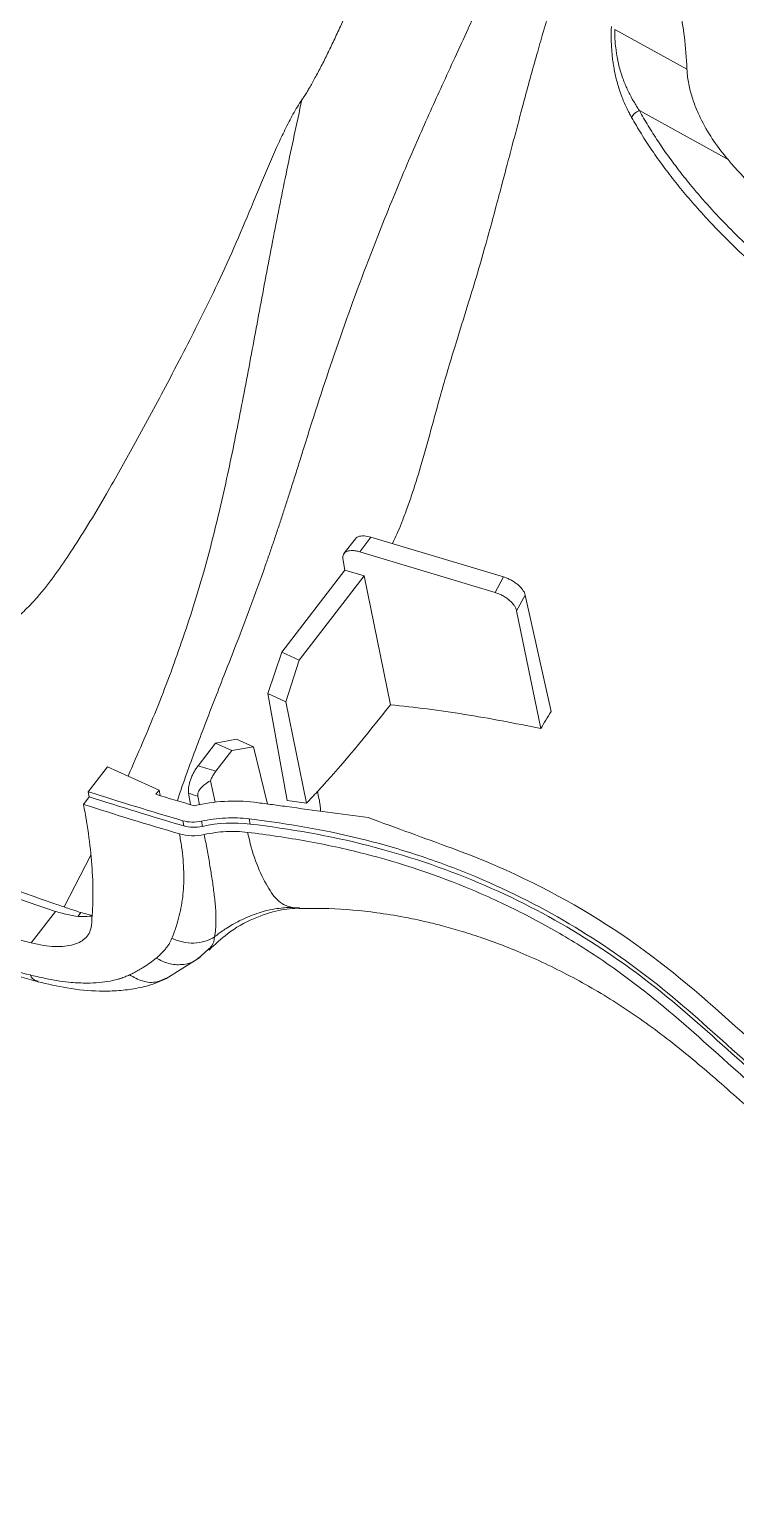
# Model space of a CAD drawing. Header units: inches. Extents: x 1424 to 4050, y 1126 to 1517.
# Drawn here: x 2134.36 to 2154.54, y 1222.05 to 1264.07 of the extents above; entities that cross this region are included whole.
import ezdxf

# ---------------------------------------------------------------- set-up
doc = ezdxf.new("R2010")
doc.units = ezdxf.units.IN
doc.header["$LTSCALE"] = 15

msp = doc.modelspace()

# ---------------------------------------------------------------- linework, layer by layer
at = {"color": 7, "linetype": 'Continuous', "lineweight": 15}
for p, q in [((2153.151, 1262.933), (2151.093, 1264.071)), ((2154.327, 1260.351), (2151.791, 1261.754)), ((2143.677, 1249.525), (2143.348, 1249.098)), ((2143.801, 1249.151), (2144.123, 1249.568)), ((2144.123, 1249.568), (2147.912, 1248.431)), ((2143.32, 1248.956), (2143.379, 1248.627)), ((2147.669, 1247.99), (2143.801, 1249.151)), ((2141.573, 1246.285), (2143.379, 1248.627)), ((2143.928, 1248.462), (2142.074, 1246.057)), ((2143.379, 1248.627), (2143.928, 1248.462)), ((2144.677, 1244.783), (2143.928, 1248.462)), ((2147.912, 1248.431), (2147.669, 1247.99)), ((2148.282, 1247.467), (2148.529, 1247.915)), ((2148.529, 1247.915), (2149.267, 1244.59)), ((2148.973, 1244.099), (2148.282, 1247.467)), ((2141.178, 1245.103), (2141.573, 1246.285)), ((2141.573, 1246.285), (2142.074, 1246.057)), ((2142.074, 1246.057), (2141.691, 1244.869)), ((2141.691, 1244.869), (2141.178, 1245.103)), ((2141.728, 1242.046), (2141.178, 1245.103)), ((2141.691, 1244.869), (2142.277, 1241.967)), ((2139.181, 1243.038), (2139.679, 1243.684)), ((2139.679, 1243.684), (2140.277, 1243.802)), ((2139.679, 1243.684), (2140.144, 1243.472)), ((2140.144, 1243.472), (2139.693, 1242.887)), ((2140.768, 1243.577), (2140.144, 1243.472)), ((2140.277, 1243.802), (2140.768, 1243.577)), ((2141.166, 1241.945), (2140.768, 1243.577)), ((2136.597, 1243.013), (2136.046, 1242.299)), ((2138.067, 1242.342), (2136.597, 1243.013)), ((2139.534, 1242.613), (2139.673, 1241.997)), ((2135.906, 1241.937), (2136.072, 1242.152)), ((2136.072, 1242.152), (2136.046, 1242.299)), ((2138.067, 1242.342), (2137.975, 1242.224)), ((2138.067, 1242.342), (2138.102, 1242.186)), ((2138.964, 1241.93), (2138.91, 1242.253)), ((2139.174, 1242.174), (2139.225, 1241.923)), ((2138.748, 1241.469), (2138.773, 1241.323)), ((2139.304, 1241.308), (2139.276, 1241.455)), ((2140.643, 1241.522), (2140.669, 1241.375)), ((2134.412, 1237.98), (2135.106, 1238.88)), ((2135.833, 1238.846), (2136.15, 1238.765)), ((2138.264, 1236.951), (2139.236, 1237.564)), ((2139.175, 1237.537), (2139.221, 1237.572)), ((2139.177, 1237.52), (2139.478, 1237.799))]:
    msp.add_line(p, q, dxfattribs=at)
at = {"color": 8, "linetype": 'Continuous', "lineweight": 15}
for p, q in [((2136.114, 1240.489), (2135.358, 1239.005)), ((2135.754, 1238.744), (2135.833, 1238.846)), ((2142.07, 1238.98), (2141.883, 1238.993))]:
    msp.add_line(p, q, dxfattribs=at)
at = {"color": 7, "linetype": 'Continuous', "lineweight": 15}
for centre, radius, start, end in [((2168.033, 1341.343), 103.577, 253.13007, 253.7661), ((2167.782, 1340.835), 103.908, 252.13547, 253.71776)]:
    msp.add_arc(centre, radius, start, end, dxfattribs=at)
for points, knots in [([(2142.148, 1262.059), (2142.17, 1262.092), (2142.218, 1262.163), (2142.288, 1262.276), (2142.363, 1262.401), (2142.442, 1262.538), (2142.557, 1262.746), (2142.707, 1263.027), (2142.886, 1263.384), (2143.067, 1263.762), (2143.271, 1264.202), (2143.574, 1264.891), (2143.915, 1265.739), (2144.177, 1266.538), (2144.298, 1267.074), (2144.338, 1267.419), (2144.329, 1267.726), (2144.267, 1267.983), (2144.16, 1268.201), (2144.052, 1268.358), (2143.959, 1268.473), (2143.899, 1268.541), (2143.846, 1268.592), (2143.799, 1268.632), (2143.765, 1268.651), (2143.75, 1268.661)], [0, 0, 0, 0, 0.016045, 0.033811, 0.053305, 0.074536, 0.097507, 0.149048, 0.20324, 0.258836, 0.318821, 0.399996, 0.564395, 0.690359, 0.745475, 0.794259, 0.838432, 0.878821, 0.910882, 0.94584, 0.96179, 0.974587, 0.984307, 0.992754, 1, 1, 1, 1]), ([(2153.151, 1262.933), (2153.14, 1263.26), (2153.113, 1263.567), (2153.041, 1264.136), (2152.996, 1264.398), (2152.95, 1264.632)], [0, 0, 0, 0, 0.5, 0.5, 1, 1, 1, 1]), ([(2150.993, 1264.153), (2150.992, 1264.131), (2150.989, 1264.088), (2150.987, 1264.02), (2150.986, 1263.953), (2150.986, 1263.887), (2150.986, 1263.822), (2150.987, 1263.759), (2150.989, 1263.698), (2150.992, 1263.639), (2150.997, 1263.549), (2151.006, 1263.421), (2151.022, 1263.256), (2151.045, 1263.087), (2151.074, 1262.916), (2151.11, 1262.745), (2151.17, 1262.506), (2151.244, 1262.271), (2151.332, 1262.044), (2151.404, 1261.878), (2151.472, 1261.738), (2151.528, 1261.633), (2151.557, 1261.58), (2151.568, 1261.56)], [0, 0, 0, 0, 0.026592, 0.052272, 0.077057, 0.100948, 0.123943, 0.14603, 0.1672, 0.187464, 0.206833, 0.260133, 0.3176, 0.376331, 0.434877, 0.498941, 0.563048, 0.705479, 0.778301, 0.850739, 0.923755, 0.970846, 1, 1, 1, 1]), ([(2151.791, 1261.754), (2151.763, 1261.796), (2151.707, 1261.88), (2151.628, 1262.012), (2151.552, 1262.148), (2151.48, 1262.288), (2151.413, 1262.434), (2151.324, 1262.648), (2151.226, 1262.94), (2151.158, 1263.252), (2151.119, 1263.514), (2151.1, 1263.696), (2151.091, 1263.863), (2151.09, 1263.98), (2151.092, 1264.044), (2151.093, 1264.071)], [0, 0, 0, 0, 0.068919, 0.137673, 0.206254, 0.27463, 0.342747, 0.410601, 0.56282, 0.712331, 0.77141, 0.858089, 0.91685, 0.964093, 1, 1, 1, 1]), ([(2154.327, 1260.351), (2154.185, 1260.518), (2154.05, 1260.692), (2153.796, 1261.063), (2153.677, 1261.26), (2153.514, 1261.584), (2153.462, 1261.696), (2153.368, 1261.93), (2153.324, 1262.052), (2153.268, 1262.239), (2153.251, 1262.302), (2153.22, 1262.43), (2153.206, 1262.495), (2153.182, 1262.625), (2153.172, 1262.688), (2153.157, 1262.814), (2153.153, 1262.876), (2153.151, 1262.933)], [0, 0, 0, 0, 0.25, 0.25, 0.5, 0.5, 0.625, 0.625, 0.75, 0.75, 0.8125, 0.8125, 0.875, 0.875, 0.9375, 0.9375, 1, 1, 1, 1]), ([(2125.07, 1248.881), (2125.229, 1248.811), (2125.499, 1248.692), (2125.832, 1248.55), (2126.175, 1248.404), (2126.549, 1248.25), (2127.14, 1248.013), (2127.845, 1247.747), (2128.678, 1247.458), (2129.458, 1247.211), (2130.195, 1247.002), (2130.862, 1246.841), (2131.412, 1246.741), (2131.816, 1246.694), (2132.114, 1246.675), (2132.398, 1246.677), (2132.676, 1246.701), (2132.944, 1246.748), (2133.279, 1246.843), (2133.591, 1246.985), (2133.864, 1247.167), (2134.062, 1247.321), (2134.248, 1247.491), (2134.446, 1247.689), (2134.656, 1247.927), (2134.887, 1248.214), (2135.19, 1248.62), (2135.575, 1249.185), (2136.055, 1249.943), (2136.657, 1250.952), (2137.399, 1252.27), (2138.129, 1253.628), (2138.753, 1254.824), (2139.257, 1255.81), (2139.768, 1256.846), (2140.275, 1257.98), (2140.753, 1259.122), (2141.139, 1260.05), (2141.442, 1260.734), (2141.629, 1261.135), (2141.777, 1261.431), (2141.895, 1261.651), (2142.015, 1261.858), (2142.105, 1261.994), (2142.148, 1262.059)], [0, 0, 0, 0, 0.018418, 0.03126, 0.038545, 0.058014, 0.074374, 0.106416, 0.138541, 0.168835, 0.194306, 0.22088, 0.242538, 0.25395, 0.264055, 0.274103, 0.28368, 0.293092, 0.302429, 0.319891, 0.328847, 0.337946, 0.347461, 0.35704, 0.369624, 0.383838, 0.399707, 0.428831, 0.46421, 0.505874, 0.568089, 0.643686, 0.688418, 0.727531, 0.774323, 0.824591, 0.874739, 0.921024, 0.943392, 0.962461, 0.972602, 0.981697, 0.991209, 1, 1, 1, 1]), ([(2151.791, 1261.754), (2151.744, 1261.734), (2151.695, 1261.705), (2151.616, 1261.635), (2151.585, 1261.596), (2151.568, 1261.56)], [0, 0, 0, 0, 0.5, 0.5, 1, 1, 1, 1]), ([(2151.568, 1261.56), (2151.613, 1261.481), (2151.704, 1261.322), (2151.847, 1261.086), (2151.996, 1260.851), (2152.151, 1260.618), (2152.313, 1260.386), (2152.48, 1260.155), (2152.653, 1259.926), (2152.831, 1259.698), (2153.015, 1259.471), (2153.205, 1259.246), (2153.621, 1258.768), (2154.339, 1258.01), (2155.427, 1256.999), (2156.606, 1256.022), (2157.762, 1255.145), (2158.817, 1254.396), (2159.754, 1253.763), (2160.344, 1253.384), (2160.615, 1253.21)], [0, 0, 0, 0, 0.023218, 0.046561, 0.070024, 0.093606, 0.117307, 0.141127, 0.165067, 0.189127, 0.213306, 0.237605, 0.262023, 0.369856, 0.493241, 0.621071, 0.735624, 0.836944, 0.925065, 1, 1, 1, 1]), ([(2151.791, 1261.754), (2151.832, 1261.681), (2151.913, 1261.535), (2152.043, 1261.318), (2152.178, 1261.101), (2152.319, 1260.884), (2152.466, 1260.666), (2152.619, 1260.449), (2152.778, 1260.233), (2152.943, 1260.016), (2153.114, 1259.799), (2153.558, 1259.256), (2154.344, 1258.391), (2155.554, 1257.248), (2156.919, 1256.111), (2158.138, 1255.196), (2159.165, 1254.474), (2159.945, 1253.945), (2160.482, 1253.599), (2160.754, 1253.424)], [0, 0, 0, 0, 0.0212836, 0.0427637, 0.0644464, 0.0863377, 0.1084433, 0.130769, 0.1533202, 0.1761022, 0.1991202, 0.2223792, 0.3509005, 0.4878959, 0.6276319, 0.7781732, 0.8503434, 0.9242779, 1, 1, 1, 1]), ([(2161.394, 1254.584), (2160.072, 1255.43), (2158.796, 1256.312), (2157.003, 1257.733), (2156.426, 1258.223), (2155.329, 1259.249), (2154.809, 1259.785), (2154.327, 1260.351)], [0, 0, 0, 0, 0.5, 0.5, 0.75, 0.75, 1, 1, 1, 1]), ([(2143.678, 1249.521), (2143.684, 1249.53), (2143.702, 1249.556), (2143.755, 1249.584), (2143.832, 1249.603), (2143.95, 1249.609), (2144.055, 1249.584), (2144.123, 1249.568)], [0, 0, 0, 0, 0.09979, 0.285272, 0.470679, 0.656971, 1, 1, 1, 1]), ([(2143.801, 1249.151), (2143.784, 1249.156), (2143.75, 1249.166), (2143.7, 1249.176), (2143.651, 1249.183), (2143.586, 1249.189), (2143.51, 1249.185), (2143.432, 1249.165), (2143.371, 1249.129), (2143.333, 1249.08), (2143.314, 1249.022), (2143.318, 1248.978), (2143.32, 1248.956)], [0, 0, 0, 0, 0.060591, 0.120684, 0.180802, 0.241471, 0.371631, 0.50188, 0.631504, 0.761185, 0.880572, 1, 1, 1, 1]), ([(2147.912, 1248.431), (2147.929, 1248.426), (2147.963, 1248.415), (2148.015, 1248.395), (2148.066, 1248.372), (2148.136, 1248.337), (2148.223, 1248.286), (2148.318, 1248.214), (2148.401, 1248.137), (2148.464, 1248.059), (2148.509, 1247.984), (2148.523, 1247.938), (2148.529, 1247.915)], [0, 0, 0, 0, 0.060283, 0.120075, 0.179908, 0.240316, 0.370048, 0.500123, 0.629857, 0.759934, 0.879883, 1, 1, 1, 1]), ([(2148.282, 1247.467), (2148.279, 1247.478), (2148.274, 1247.502), (2148.259, 1247.538), (2148.241, 1247.574), (2148.209, 1247.626), (2148.156, 1247.693), (2148.074, 1247.771), (2147.979, 1247.844), (2147.877, 1247.905), (2147.772, 1247.956), (2147.703, 1247.979), (2147.669, 1247.99)], [0, 0, 0, 0, 0.060285, 0.120079, 0.179915, 0.240325, 0.370059, 0.500135, 0.629868, 0.759942, 0.879888, 1, 1, 1, 1]), ([(2135.106, 1238.88), (2133.777, 1239.317), (2132.426, 1239.818), (2130.37, 1240.663), (2129.678, 1240.961), (2128.289, 1241.586), (2127.593, 1241.913), (2126.197, 1242.595), (2125.497, 1242.95), (2124.093, 1243.689), (2123.389, 1244.072), (2121.284, 1245.257), (2119.885, 1246.096), (2118.491, 1246.983)], [0, 0, 0, 0, 0.25, 0.25, 0.375, 0.375, 0.5, 0.5, 0.625, 0.625, 0.75, 0.75, 1, 1, 1, 1]), ([(2134.412, 1237.98), (2133.015, 1238.327), (2131.612, 1238.762), (2128.791, 1239.806), (2127.385, 1240.412), (2125.283, 1241.443), (2124.586, 1241.806), (2123.204, 1242.567), (2122.518, 1242.967), (2120.475, 1244.218), (2119.133, 1245.125), (2117.813, 1246.104)], [0, 0, 0, 0, 0.25, 0.25, 0.5, 0.5, 0.625, 0.625, 0.75, 0.75, 1, 1, 1, 1]), ([(2118.384, 1244.853), (2118.512, 1244.761), (2118.769, 1244.576), (2119.155, 1244.304), (2119.542, 1244.036), (2119.931, 1243.771), (2120.321, 1243.511), (2120.712, 1243.255), (2121.104, 1243.002), (2121.497, 1242.753), (2121.892, 1242.509), (2122.816, 1241.947), (2124.279, 1241.108), (2126.291, 1240.07), (2128.315, 1239.142), (2129.938, 1238.489), (2131.154, 1238.048), (2131.964, 1237.772), (2132.772, 1237.516), (2133.578, 1237.277), (2134.113, 1237.135), (2134.38, 1237.063)], [0, 0, 0, 0, 0.025065, 0.050107, 0.07513, 0.100138, 0.125134, 0.15012, 0.175101, 0.200079, 0.225057, 0.25004, 0.375176, 0.500019, 0.624984, 0.749994, 0.800099, 0.850124, 0.900098, 0.950047, 1, 1, 1, 1]), ([(2118.415, 1244.753), (2118.755, 1244.51), (2119.394, 1244.053), (2120.272, 1243.461), (2120.967, 1243.007), (2121.467, 1242.69), (2121.881, 1242.433), (2122.328, 1242.16), (2122.907, 1241.814), (2123.674, 1241.371), (2124.647, 1240.834), (2125.842, 1240.211), (2127.229, 1239.538), (2128.809, 1238.836), (2130.58, 1238.132), (2132.539, 1237.445), (2133.898, 1237.068), (2134.609, 1236.87)], [0, 0, 0, 0, 0.065658, 0.123466, 0.167417, 0.197503, 0.217857, 0.245189, 0.281265, 0.326086, 0.388019, 0.461382, 0.546182, 0.642433, 0.75015, 0.869349, 1, 1, 1, 1]), ([(2148.973, 1244.099), (2148.236, 1244.258), (2147.509, 1244.394), (2146.077, 1244.621), (2145.372, 1244.712), (2144.677, 1244.783)], [0, 0, 0, 0, 0.5, 0.5, 1, 1, 1, 1]), ([(2148.973, 1244.099), (2149.022, 1244.18), (2149.12, 1244.342), (2149.218, 1244.507), (2149.267, 1244.59)], [0, 0, 0, 0, 0.498242, 1, 1, 1, 1]), ([(2138.91, 1242.253), (2138.908, 1242.265), (2138.905, 1242.289), (2138.904, 1242.33), (2138.906, 1242.375), (2138.914, 1242.438), (2138.931, 1242.523), (2138.963, 1242.631), (2139.006, 1242.741), (2139.058, 1242.848), (2139.117, 1242.95), (2139.159, 1243.009), (2139.181, 1243.038)], [0, 0, 0, 0, 0.062754, 0.124916, 0.187105, 0.249944, 0.374724, 0.49971, 0.624414, 0.749511, 0.874725, 1, 1, 1, 1]), ([(2139.174, 1242.174), (2139.173, 1242.183), (2139.17, 1242.202), (2139.172, 1242.23), (2139.179, 1242.261), (2139.193, 1242.301), (2139.222, 1242.351), (2139.281, 1242.425), (2139.382, 1242.517), (2139.48, 1242.579), (2139.534, 1242.613)], [0, 0, 0, 0, 0.061116, 0.123256, 0.186664, 0.25156, 0.371474, 0.502112, 0.725425, 1, 1, 1, 1]), ([(2139.693, 1242.887), (2139.683, 1242.873), (2139.663, 1242.847), (2139.635, 1242.804), (2139.607, 1242.759), (2139.581, 1242.712), (2139.556, 1242.663), (2139.541, 1242.63), (2139.534, 1242.613)], [0, 0, 0, 0, 0.169244, 0.335652, 0.500562, 0.665344, 0.831375, 1, 1, 1, 1]), ([(2142.277, 1241.967), (2142.329, 1242.022), (2142.434, 1242.132), (2142.539, 1242.244), (2142.592, 1242.3)], [0, 0, 0, 0, 0.498, 1, 1, 1, 1]), ([(2135.906, 1241.937), (2136.033, 1241.291), (2136.116, 1240.679), (2136.192, 1239.523), (2136.185, 1238.983), (2136.134, 1238.48)], [0, 0, 0, 0, 0.5, 0.5, 1, 1, 1, 1]), ([(2140.781, 1241.996), (2140.226, 1242.064), (2139.643, 1242.031), (2139.084, 1241.898), (2139.082, 1241.898), (2139.08, 1241.897), (2139.078, 1241.896)], [0.0059876, 0.0059876, 0.0059876, 0.0059876, 0.9960866, 0.9960866, 0.9960866, 1, 1, 1, 1]), ([(2144.045, 1241.557), (2143.268, 1241.662), (2142.491, 1241.767), (2141.714, 1241.873), (2141.559, 1241.894), (2141.403, 1241.915), (2141.248, 1241.936), (2141.093, 1241.957), (2140.937, 1241.977), (2140.781, 1241.996)], [0.1237919, 0.1237919, 0.1237919, 0.1237919, 0.7424805, 0.7424805, 0.7424805, 0.8662723, 0.8662723, 0.8662723, 0.9900642, 0.9900642, 0.9900642, 0.9900642]), ([(2141.728, 1242.046), (2141.821, 1242.033), (2142.003, 1242.009), (2142.187, 1241.981), (2142.277, 1241.967)], [0, 0, 0, 0, 0.51095, 1, 1, 1, 1]), ([(2138.748, 1241.469), (2138.83, 1241.445), (2138.918, 1241.432), (2139.097, 1241.427), (2139.187, 1241.435), (2139.276, 1241.455)], [0, 0, 0, 0, 0.5, 0.5, 1, 1, 1, 1]), ([(2140.643, 1241.522), (2140.419, 1241.55), (2140.192, 1241.557), (2139.732, 1241.535), (2139.502, 1241.505), (2139.276, 1241.455)], [0, 0, 0, 0, 0.5, 0.5, 1, 1, 1, 1]), ([(2188.249, 1224.001), (2187.664, 1223.968), (2187.079, 1223.947), (2185.912, 1223.928), (2185.329, 1223.929), (2183.588, 1223.966), (2182.44, 1224.033), (2179.028, 1224.346), (2176.797, 1224.704), (2174.052, 1225.305), (2173.506, 1225.433), (2172.426, 1225.703), (2171.891, 1225.845), (2170.3, 1226.293), (2169.258, 1226.619), (2166.19, 1227.681), (2164.219, 1228.499), (2161.403, 1229.93), (2160.487, 1230.441), (2159.155, 1231.266), (2158.718, 1231.55), (2157.867, 1232.134), (2157.451, 1232.434), (2156.236, 1233.361), (2155.473, 1234.018), (2153.975, 1235.356), (2153.235, 1236.034), (2151.67, 1237.305), (2150.838, 1237.892), (2149.068, 1238.961), (2148.13, 1239.443), (2146.628, 1240.072), (2146.111, 1240.267), (2145.064, 1240.618), (2144.532, 1240.775), (2142.909, 1241.189), (2141.788, 1241.381), (2140.643, 1241.522)], [0, 0, 0, 0, 0.03125, 0.03125, 0.0625, 0.0625, 0.125, 0.125, 0.25, 0.25, 0.28125, 0.28125, 0.3125, 0.3125, 0.375, 0.375, 0.5, 0.5, 0.5625, 0.5625, 0.59375, 0.59375, 0.625, 0.625, 0.6875, 0.6875, 0.75, 0.75, 0.8125, 0.8125, 0.875, 0.875, 0.90625, 0.90625, 0.9375, 0.9375, 1, 1, 1, 1]), ([(2140.669, 1241.375), (2141.81, 1241.235), (2142.945, 1241.041), (2145.134, 1240.48), (2146.189, 1240.122), (2149.208, 1238.851), (2151.017, 1237.725), (2153.374, 1235.786), (2154.111, 1235.109), (2155.601, 1233.781), (2156.36, 1233.134), (2158.776, 1231.308), (2160.546, 1230.228), (2164.304, 1228.326), (2166.291, 1227.504), (2170.406, 1226.088), (2172.533, 1225.493), (2179.071, 1224.073), (2183.649, 1223.595), (2188.276, 1223.854)], [0, 0, 0, 0, 0.0625, 0.0625, 0.125, 0.125, 0.25, 0.25, 0.3125, 0.3125, 0.375, 0.375, 0.5, 0.5, 0.625, 0.625, 0.75, 0.75, 1, 1, 1, 1]), ([(2162.458, 1229.89), (2161.763, 1230.308), (2161.067, 1230.726), (2159.139, 1231.885), (2157.969, 1232.693), (2155.795, 1234.441), (2154.798, 1235.384), (2152.718, 1237.194), (2151.614, 1238.051), (2149.169, 1239.533), (2147.845, 1240.17), (2145.642, 1240.974), (2144.843, 1241.265), (2144.045, 1241.557)], [0.2859579, 0.2859579, 0.2859579, 0.2859579, 0.3330032, 0.3330032, 0.4163365, 0.4163365, 0.4996698, 0.4996698, 0.5830032, 0.5830032, 0.6663365, 0.6663365, 0.7137119, 0.7137119, 0.7137119, 0.7137119]), ([(2138.436, 1238.113), (2138.459, 1238.172), (2138.503, 1238.288), (2138.575, 1238.502), (2138.647, 1238.752), (2138.711, 1239.049), (2138.755, 1239.356), (2138.777, 1239.678), (2138.777, 1240.012), (2138.757, 1240.359), (2138.716, 1240.719), (2138.672, 1240.969), (2138.649, 1241.094)], [0, 0, 0, 0, 0.071053, 0.139482, 0.249643, 0.354223, 0.46203, 0.568816, 0.675672, 0.783044, 0.891098, 1, 1, 1, 1]), ([(2139.357, 1241.075), (2139.238, 1241.049), (2139.118, 1241.038), (2138.877, 1241.044), (2138.76, 1241.062), (2138.649, 1241.094)], [0, 0, 0, 0, 0.5, 0.5, 1, 1, 1, 1]), ([(2140.598, 1241.136), (2140.394, 1241.161), (2140.189, 1241.168), (2139.774, 1241.148), (2139.564, 1241.12), (2139.357, 1241.075)], [0, 0, 0, 0, 0.5, 0.5, 1, 1, 1, 1]), ([(2139.656, 1238.152), (2139.659, 1238.174), (2139.669, 1238.233), (2139.682, 1238.349), (2139.695, 1238.536), (2139.695, 1238.768), (2139.676, 1239.075), (2139.638, 1239.423), (2139.58, 1239.827), (2139.514, 1240.233), (2139.442, 1240.642), (2139.386, 1240.93), (2139.357, 1241.075)], [0, 0, 0, 0, 0.029507, 0.081722, 0.156775, 0.274204, 0.366711, 0.507768, 0.641764, 0.760068, 0.879449, 1, 1, 1, 1]), ([(2140.598, 1241.136), (2141.168, 1241.066), (2141.731, 1240.984), (2142.839, 1240.785), (2143.383, 1240.668), (2144.988, 1240.257), (2146.019, 1239.91), (2147.512, 1239.283), (2148.002, 1239.056), (2148.948, 1238.574), (2149.406, 1238.319), (2150.293, 1237.781), (2150.722, 1237.498), (2151.551, 1236.905), (2151.951, 1236.595), (2153.12, 1235.635), (2153.86, 1234.957), (2154.985, 1233.954), (2155.363, 1233.622), (2156.135, 1232.976), (2156.529, 1232.661), (2158.547, 1231.133), (2160.305, 1230.057), (2163.124, 1228.624), (2164.094, 1228.177), (2165.592, 1227.549), (2166.098, 1227.347), (2167.124, 1226.956), (2167.642, 1226.769), (2170.246, 1225.87), (2172.38, 1225.272), (2176.755, 1224.318), (2178.994, 1223.962), (2181.872, 1223.7), (2182.453, 1223.657), (2183.618, 1223.59), (2184.202, 1223.567), (2185.957, 1223.53), (2187.132, 1223.548), (2188.314, 1223.615)], [0, 0, 0, 0, 0.03125, 0.03125, 0.0625, 0.0625, 0.125, 0.125, 0.15625, 0.15625, 0.1875, 0.1875, 0.21875, 0.21875, 0.25, 0.25, 0.3125, 0.3125, 0.34375, 0.34375, 0.375, 0.375, 0.5, 0.5, 0.5625, 0.5625, 0.59375, 0.59375, 0.625, 0.625, 0.75, 0.75, 0.875, 0.875, 0.90625, 0.90625, 0.9375, 0.9375, 1, 1, 1, 1]), ([(2140.598, 1241.136), (2140.66, 1240.845), (2140.736, 1240.573), (2140.916, 1240.081), (2141.02, 1239.859), (2141.227, 1239.481), (2141.328, 1239.325), (2141.507, 1239.152), (2141.571, 1239.105), (2141.715, 1239.033), (2141.794, 1239.008), (2141.883, 1238.993)], [0, 0, 0, 0, 0.25, 0.25, 0.5, 0.5, 0.75, 0.75, 0.875, 0.875, 1, 1, 1, 1]), ([(2135.09, 1239.095), (2135.215, 1239.052), (2135.463, 1238.968), (2135.71, 1238.886), (2135.833, 1238.846)], [0, 0, 0, 0, 0.50422, 1, 1, 1, 1]), ([(2135.106, 1238.88), (2135.238, 1238.842), (2135.501, 1238.765), (2135.856, 1238.719), (2136.052, 1238.738), (2136.149, 1238.746)], [0, 0, 0, 0, 0.33657, 0.673139, 1, 1, 1, 1]), ([(2139.496, 1237.773), (2139.667, 1237.936), (2140.059, 1238.311), (2140.758, 1238.692), (2141.494, 1238.938), (2141.895, 1238.963), (2142.089, 1238.975)], [0, 0, 0, 0, 0.2123089, 0.4874097, 0.7523591, 1, 1, 1, 1]), ([(2139.656, 1238.152), (2139.681, 1238.173), (2139.743, 1238.221), (2139.853, 1238.303), (2139.997, 1238.401), (2140.203, 1238.528), (2140.451, 1238.658), (2140.726, 1238.774), (2141.009, 1238.869), (2141.286, 1238.936), (2141.54, 1238.974), (2141.73, 1238.99), (2141.838, 1238.992), (2141.883, 1238.993)], [0, 0, 0, 0, 0.039124, 0.093296, 0.162722, 0.247568, 0.383984, 0.500008, 0.612788, 0.752449, 0.858245, 0.940577, 1, 1, 1, 1]), ([(2142.07, 1238.962), (2142.354, 1238.965), (2143.093, 1238.974), (2144.098, 1238.878), (2145.018, 1238.731), (2145.653, 1238.597), (2146.208, 1238.458), (2146.752, 1238.303), (2147.341, 1238.112), (2147.981, 1237.877), (2148.91, 1237.491), (2150.102, 1236.903), (2151.501, 1236.054), (2152.842, 1235.064), (2154.162, 1233.938), (2155.567, 1232.679), (2157.159, 1231.347), (2158.856, 1230.126), (2160.604, 1229.029), (2162.331, 1228.071), (2164.101, 1227.203), (2165.828, 1226.45), (2167.459, 1225.812), (2168.972, 1225.275), (2170.353, 1224.826), (2171.617, 1224.449), (2172.698, 1224.15), (2173.667, 1223.9), (2174.584, 1223.679), (2175.585, 1223.453), (2176.672, 1223.228), (2177.843, 1223.007), (2179.04, 1222.806), (2180.039, 1222.658), (2180.782, 1222.559), (2181.273, 1222.497), (2181.685, 1222.449), (2182.017, 1222.412), (2182.309, 1222.381), (2182.678, 1222.343), (2183.241, 1222.29), (2184.073, 1222.221), (2185.17, 1222.148), (2186.523, 1222.086), (2187.917, 1222.049), (2188.851, 1222.051), (2189.256, 1222.053)], [0, 0, 0, 0, 0.0180834, 0.0469927, 0.0637095, 0.0772276, 0.0881893, 0.1000181, 0.1130624, 0.12742, 0.1432161, 0.1769793, 0.2120047, 0.2478562, 0.2847378, 0.3247815, 0.3678748, 0.4133367, 0.4504436, 0.4893988, 0.5275725, 0.5633641, 0.5966107, 0.6265571, 0.653659, 0.677839, 0.6999774, 0.7157746, 0.7330502, 0.7517985, 0.7720153, 0.7936969, 0.8168133, 0.8381414, 0.8485749, 0.8575342, 0.8650245, 0.8710515, 0.8756208, 0.8808708, 0.8909045, 0.9057739, 0.9253838, 0.9495847, 0.9781634, 1, 1, 1, 1]), ([(2136.134, 1238.48), (2136.121, 1238.345), (2136.07, 1238.231), (2135.941, 1238.091), (2135.888, 1238.05), (2135.768, 1237.981), (2135.701, 1237.953), (2135.549, 1237.909), (2135.465, 1237.893), (2135.285, 1237.875), (2135.189, 1237.872), (2134.883, 1237.885), (2134.654, 1237.919), (2134.412, 1237.98)], [0, 0, 0, 0, 0.25, 0.25, 0.375, 0.375, 0.5, 0.5, 0.625, 0.625, 0.75, 0.75, 1, 1, 1, 1]), ([(2137.986, 1237.545), (2138.017, 1237.571), (2138.077, 1237.622), (2138.159, 1237.702), (2138.233, 1237.783), (2138.297, 1237.864), (2138.353, 1237.946), (2138.4, 1238.028), (2138.424, 1238.085), (2138.436, 1238.113)], [0, 0, 0, 0, 0.161169, 0.31601, 0.464641, 0.607193, 0.743818, 0.874688, 1, 1, 1, 1]), ([(2138.436, 1238.113), (2138.529, 1238.068), (2138.631, 1238.031), (2138.844, 1237.983), (2138.955, 1237.973), (2139.174, 1237.98), (2139.282, 1237.997), (2139.482, 1238.058), (2139.575, 1238.101), (2139.656, 1238.152)], [0, 0, 0, 0, 0.25, 0.25, 0.5, 0.5, 0.75, 0.75, 1, 1, 1, 1]), ([(2137.225, 1237.065), (2137.272, 1237.088), (2137.365, 1237.134), (2137.499, 1237.208), (2137.649, 1237.298), (2137.813, 1237.409), (2137.928, 1237.499), (2137.986, 1237.545)], [0, 0, 0, 0, 0.1681585, 0.3347876, 0.4999561, 0.7476481, 1, 1, 1, 1]), ([(2134.38, 1237.063), (2134.447, 1237.048), (2134.592, 1237.014), (2134.88, 1236.951), (2135.21, 1236.889), (2135.531, 1236.851), (2135.787, 1236.835), (2136.18, 1236.827), (2136.546, 1236.859), (2136.843, 1236.926), (2136.983, 1236.968), (2137.1, 1237.011), (2137.183, 1237.047), (2137.225, 1237.065)], [0, 0, 0, 0, 0.0574721, 0.1251196, 0.2499371, 0.3494093, 0.4250542, 0.500202, 0.7500747, 0.8320232, 0.8750563, 0.9375109, 1, 1, 1, 1]), ([(2134.608, 1236.871), (2134.886, 1236.806), (2135.49, 1236.663), (2136.238, 1236.595), (2136.867, 1236.605), (2137.359, 1236.662), (2137.848, 1236.773), (2138.139, 1236.899), (2138.289, 1236.964)], [0, 0, 0, 0, 0.196861, 0.427965, 0.557055, 0.695355, 0.842983, 1, 1, 1, 1])]:
    msp.add_open_spline(points, degree=3, knots=knots, dxfattribs=at)
at = {"color": 8, "linetype": 'Continuous', "lineweight": 15}
for points, knots in [([(2138.59, 1242.041), (2138.678, 1242.302), (2138.838, 1242.777), (2139.11, 1243.506), (2139.38, 1244.22), (2139.665, 1244.957), (2139.966, 1245.726), (2140.302, 1246.581), (2140.692, 1247.605), (2141.008, 1248.479), (2141.234, 1249.128), (2141.354, 1249.477), (2141.471, 1249.828), (2141.588, 1250.18), (2141.702, 1250.533), (2141.823, 1250.908), (2141.949, 1251.305), (2142.081, 1251.725), (2142.242, 1252.24), (2142.628, 1253.472), (2143.29, 1255.462), (2144.079, 1257.581), (2144.703, 1259.138), (2145.093, 1260.072), (2145.463, 1260.931), (2145.816, 1261.725), (2146.163, 1262.49), (2146.523, 1263.273), (2146.858, 1264.003), (2147.185, 1264.716), (2147.507, 1265.425), (2147.842, 1266.176), (2148.151, 1266.89), (2148.414, 1267.519), (2148.572, 1267.914), (2148.647, 1268.102)], [0, 0, 0, 0, 0.034985, 0.063806, 0.094326, 0.126539, 0.157039, 0.19073, 0.232655, 0.28286, 0.296869, 0.31088, 0.324891, 0.338902, 0.352914, 0.366926, 0.383442, 0.399959, 0.416479, 0.444003, 0.544151, 0.645746, 0.682698, 0.717012, 0.748702, 0.776638, 0.803268, 0.831255, 0.860622, 0.880989, 0.906762, 0.935187, 0.95952, 0.980827, 1, 1, 1, 1]), ([(2149.216, 1264.593), (2149.157, 1264.385), (2149.04, 1263.978), (2148.855, 1263.335), (2148.667, 1262.666), (2148.491, 1262.017), (2148.33, 1261.407), (2148.176, 1260.822), (2148.023, 1260.241), (2147.864, 1259.637), (2147.691, 1258.985), (2147.457, 1258.125), (2147.196, 1257.208), (2146.866, 1256.118), (2146.5, 1254.958), (2146.139, 1253.744), (2145.831, 1252.611), (2145.565, 1251.642), (2145.327, 1250.878), (2145.139, 1250.343), (2145.004, 1249.989), (2144.873, 1249.674), (2144.78, 1249.481), (2144.735, 1249.385)], [0, 0, 0, 0, 0.037999, 0.074187, 0.11656, 0.159184, 0.192241, 0.22818, 0.267024, 0.300244, 0.341241, 0.390094, 0.464096, 0.518562, 0.604296, 0.695882, 0.766946, 0.841731, 0.902098, 0.931477, 0.957647, 0.979012, 1, 1, 1, 1]), ([(2142.148, 1262.059), (2142.003, 1261.39), (2141.718, 1260.076), (2141.328, 1258.109), (2140.957, 1256.152), (2140.592, 1254.177), (2140.211, 1252.207), (2139.81, 1250.339), (2139.327, 1248.456), (2138.733, 1246.585), (2138.009, 1244.636), (2137.458, 1243.377), (2137.182, 1242.746)], [0, 0, 0, 0, 0.098633, 0.1938, 0.293646, 0.39324, 0.494348, 0.596496, 0.684016, 0.790882, 0.895309, 1, 1, 1, 1]), ([(2142.592, 1242.3), (2142.624, 1242.171), (2142.67, 1241.982), (2142.678, 1241.8), (2142.681, 1241.742)], [0, 0, 0, 0, 0.680395, 1, 1, 1, 1]), ([(2139.476, 1237.795), (2139.51, 1237.825), (2139.623, 1237.924), (2139.642, 1238.058), (2139.656, 1238.152)], [0, 0, 0, 0, 0.3044774, 1, 1, 1, 1]), ([(2137.986, 1237.545), (2138.101, 1237.486), (2138.338, 1237.364), (2138.725, 1237.344), (2139.02, 1237.407), (2139.145, 1237.512), (2139.175, 1237.537)], [0, 0, 0, 0, 0.289082, 0.595322, 0.901559, 1, 1, 1, 1]), ([(2134.38, 1237.063), (2134.428, 1236.994), (2134.493, 1236.899), (2134.587, 1236.89), (2134.611, 1236.887)], [0, 0, 0, 0, 0.734378, 1, 1, 1, 1]), ([(2137.225, 1237.065), (2137.345, 1236.998), (2137.594, 1236.859), (2137.976, 1236.83), (2138.18, 1236.931), (2138.262, 1236.972)], [0, 0, 0, 0, 0.356277, 0.739109, 1, 1, 1, 1])]:
    msp.add_open_spline(points, degree=3, knots=knots, dxfattribs=at)
at = {"color": 7, "linetype": 'Continuous', "lineweight": 15}
for points in [[(2144.677, 1244.783), (2143.989, 1243.898), (2143.296, 1243.056), (2142.592, 1242.3)], [(2139.693, 1242.887), (2139.523, 1242.937), (2139.351, 1242.987), (2139.181, 1243.038)], [(2136.046, 1242.299), (2136.94, 1242.011), (2137.841, 1241.734), (2138.748, 1241.469)], [(2136.072, 1242.152), (2136.966, 1241.864), (2137.866, 1241.588), (2138.773, 1241.323)], [(2139.174, 1242.174), (2139.086, 1242.2), (2138.998, 1242.226), (2138.91, 1242.253)], [(2138.773, 1241.323), (2138.938, 1241.274), (2139.125, 1241.269), (2139.304, 1241.308)], [(2139.304, 1241.308), (2139.755, 1241.407), (2140.223, 1241.43), (2140.669, 1241.375)], [(2135.09, 1239.095), (2134.494, 1239.3), (2133.894, 1239.517), (2133.289, 1239.747)]]:
    msp.add_open_spline(points, degree=3, dxfattribs=at)

doc.saveas('drawing.dxf')
